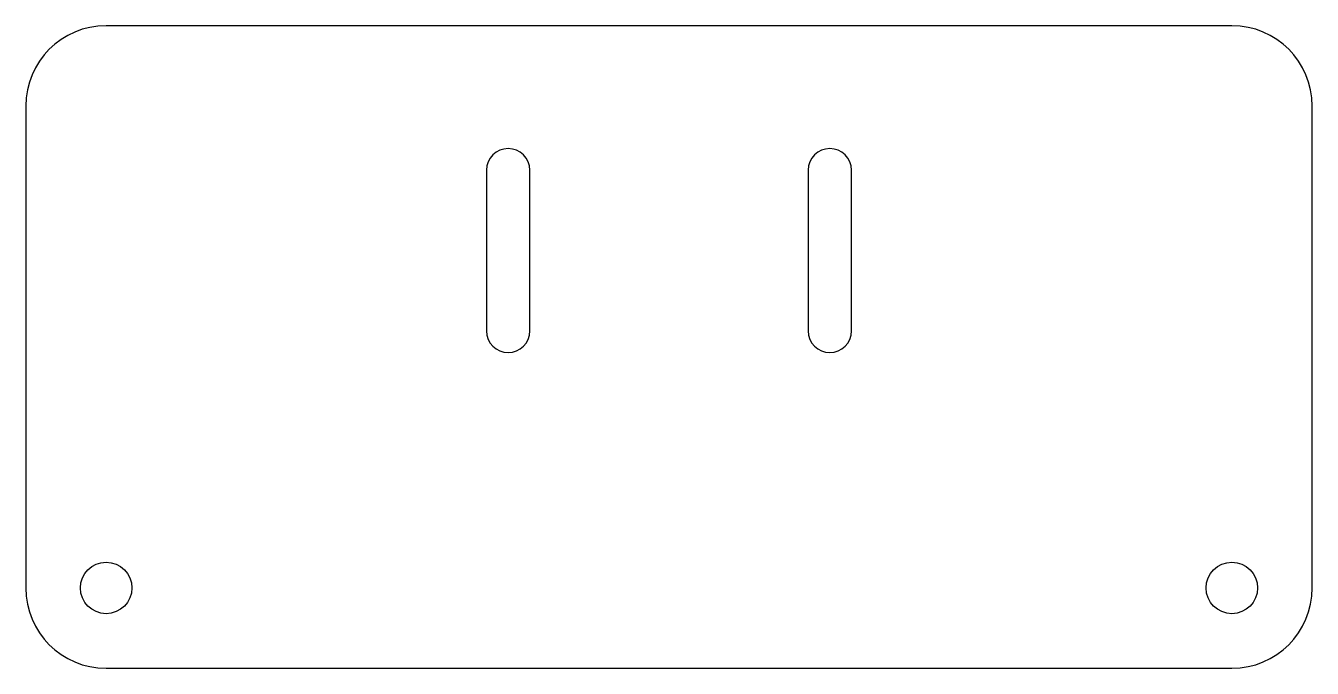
# Model space of a CAD drawing. Header units: millimetres. Extents: x -40 to 40, y -50.1 to -10.1.
import ezdxf

# ---------------------------------------------------------------- set-up
doc = ezdxf.new("R2010")
doc.units = ezdxf.units.MM

msp = doc.modelspace()

# ---------------------------------------------------------------- linework, layer by layer
at = {"color": 7, "linetype": 'Continuous', "lineweight": 25}
for p, q in [((35, -10.056), (-35, -10.056)), ((-40, -15.056), (-40, -45.056)), ((40, -45.056), (40, -15.056)), ((-11.35, -19.056), (-11.35, -29.056)), ((-8.65, -29.056), (-8.65, -19.056)), ((8.65, -19.056), (8.65, -29.056)), ((11.35, -29.056), (11.35, -19.056)), ((-35, -50.056), (35, -50.056))]:
    msp.add_line(p, q, dxfattribs=at)
for centre in [(-35, -45.056), (35, -45.056)]:
    msp.add_circle(centre, 1.6, dxfattribs=at)
for centre, radius, start, end in [((-35, -15.056), 5, 90, 180), ((35, -15.056), 5, 0, 90), ((-10, -19.056), 1.35, 0, 180), ((10, -19.056), 1.35, 0, 180), ((-10, -29.056), 1.35, 180, 0), ((10, -29.056), 1.35, 180, 0), ((-35, -45.056), 5, 180, 270), ((35, -45.056), 5, 270, 0)]:
    msp.add_arc(centre, radius, start, end, dxfattribs=at)

doc.saveas('drawing.dxf')
